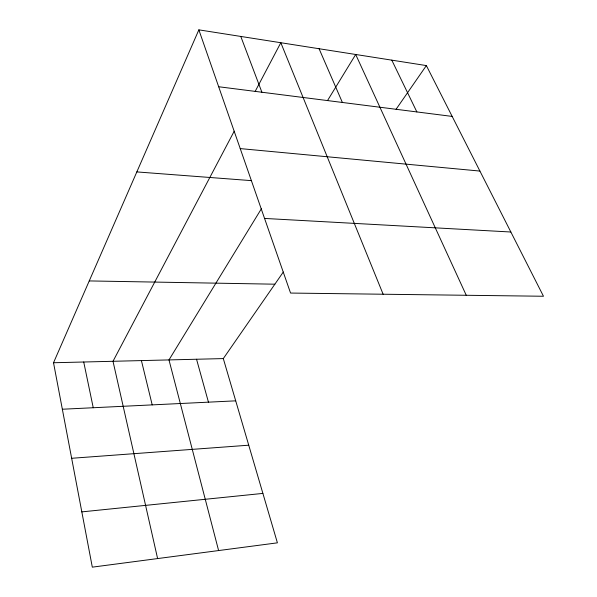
<?xml version="1.0" encoding="UTF-8"?>
<svg xmlns="http://www.w3.org/2000/svg" width="597" height="597" viewBox="0 0 597 597"><rect width="100%" height="100%" fill="white"/><g stroke="black" fill="none" stroke-linecap="round" stroke-linejoin="round"><path stroke-width="0.9" d="M283.284 272.045L223.308 358.588L277.404 542.837L92.311 567.15L53.521 362.745L198.853 29.85L426.362 65.58L543.479 296.254L290.56 293.06L198.853 29.85M234.196 131.221L113.005 361.289L157.608 558.568M255.18 91.393L280.814 42.723L383.132 294.231M261.382 208.763L168.981 359.916L218.606 550.561M327.522 100.572L355.693 54.484L466.257 295.276M396.08 109.273L426.362 65.58M81.819 511.883L262.889 493.406M71.655 458.287L248.733 445.198M62.342 409.236L235.711 400.841M53.521 362.745L223.308 358.588M89.244 280.926L274.866 284.194M264.561 218.435L510.86 232.009M136.832 171.914L251.606 180.652M240.225 148.593L479.913 171.063M218.674 86.744L452.168 116.415M391.796 60.155L416.863 111.93M319.082 48.73L342.387 102.46M240.785 36.432L261.896 92.236M196.547 359.245L208.45 402.162M141.414 360.595L152.198 404.885M83.722 362.006L93.244 407.744"/></g></svg>
